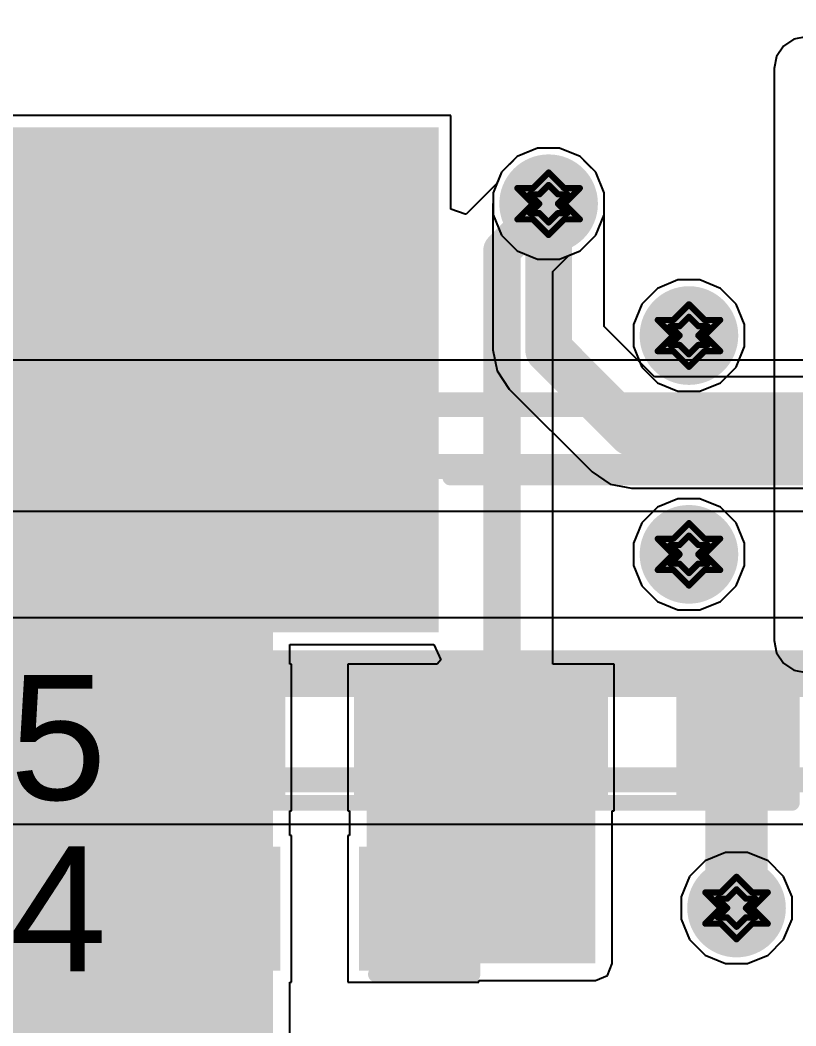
# Model space of a CAD drawing. Header units: inches. Extents: x -2.7 to 10.9, y -2.9 to 7.4.
# Drawn here: x -0.162 to 0.0868, y -1.7494 to -1.4272 of the extents above; entities that cross this region are included whole.
import ezdxf

# ---------------------------------------------------------------- set-up
doc = ezdxf.new("R2010")
doc.units = ezdxf.units.IN
doc.header["$MEASUREMENT"] = 0
for name, color, linetype in [('Board Outline', 216, 'Continuous'), ('Bottom Layer', 5, 'Continuous'), ('Bottom Solder', 6, 'Continuous'), ('Drill Drawing', 1, 'Continuous'), ('Layer 2', 16, 'Continuous'), ('Layer 3', 76, 'Continuous'), ('Top Layer', 1, 'Continuous'), ('Top Overlay', 2, 'Continuous'), ('Top Paste', 8, 'Continuous'), ('Top Solder', 216, 'Continuous'), ('Via Holes', 16, 'Continuous')]:
    doc.layers.add(name, color=color, linetype=linetype)
doc.styles.add('Arial', font='', dxfattribs={"height": 0.2})
doc.styles.get('Arial').set_extended_font_data('Arial')

# ---------------------------------------------------------------- blocks, each defined once
blk = doc.blocks.new('CYH127_33UH_118')
at = {"layer": 'Top Layer'}
blk.add_hatch(color=1, dxfattribs=at).paths.add_polyline_path([(0.12795, 0.11811), (0.28543, 0.11811), (0.28543, -0.11811), (0.12795, -0.11811)])
at = {"layer": 'Top Paste'}
blk.add_hatch(color=8, dxfattribs=at).paths.add_polyline_path([(0.12795, 0.11811), (0.28543, 0.11811), (0.28543, -0.11811), (0.12795, -0.11811)])
at = {"layer": 'Top Solder'}
blk.add_hatch(color=216, dxfattribs=at).paths.add_polyline_path([(0.12579, 0.12028), (0.2876, 0.12028), (0.2876, -0.12028), (0.12579, -0.12028)])
at = {"layer": 'Top Overlay'}
blk.add_lwpolyline([(0.238, 0.124, 0.005, 0.005, 0), (0.238, 0.238, 0.005, 0.005, 0)], format="xyseb", dxfattribs=at)
blk.add_lwpolyline([(0.23675, 0.124, 0.0025, 0.0025, 1), (0.23925, 0.124, 0.0025, 0.0025, 1)], format="xyseb", close=True, dxfattribs=at)
blk = doc.blocks.new('R___0603_153')
at = {"layer": 'Top Layer'}
for points in [[(-0.015, 0.0175), (-0.015, -0.0175), (-0.045, -0.0175), (-0.045, 0.0175)], [(0.045, 0.0175), (0.045, -0.0175), (0.015, -0.0175), (0.015, 0.0175)]]:
    blk.add_hatch(color=1, dxfattribs=at).paths.add_polyline_path(points)
at = {"layer": 'Top Paste'}
for points in [[(-0.015, 0.0175), (-0.015, -0.0175), (-0.045, -0.0175), (-0.045, 0.0175)], [(0.045, 0.0175), (0.045, -0.0175), (0.015, -0.0175), (0.015, 0.0175)]]:
    blk.add_hatch(color=8, dxfattribs=at).paths.add_polyline_path(points)
at = {"layer": 'Top Solder'}
for points in [[(-0.011, 0.0215), (-0.011, -0.0215), (-0.049, -0.0215), (-0.049, 0.0215)], [(0.049, 0.0215), (0.049, -0.0215), (0.011, -0.0215), (0.011, 0.0215)]]:
    blk.add_hatch(color=216, dxfattribs=at).paths.add_polyline_path(points)
at = {"layer": 'Top Overlay'}
for points in [[(0.048, 0.021, 0.005, 0.005, 0), (-0.048, 0.021, 0.005, 0.005, 0)], [(-0.048, 0.021, 0.005, 0.005, 0), (-0.048, -0.021, 0.005, 0.005, 0)], [(0.048, 0.021, 0.005, 0.005, 0), (0.048, -0.021, 0.005, 0.005, 0)], [(0.048, -0.021, 0.005, 0.005, 0), (-0.048, -0.021, 0.005, 0.005, 0)]]:
    blk.add_lwpolyline(points, format="xyseb", dxfattribs=at)
for points in [[(-0.04925, 0.021, 0.0025, 0.0025, 1), (-0.04675, 0.021, 0.0025, 0.0025, 1)], [(-0.04925, 0.021, 0.0025, 0.0025, 1), (-0.04675, 0.021, 0.0025, 0.0025, 1)], [(0.04675, 0.021, 0.0025, 0.0025, 1), (0.04925, 0.021, 0.0025, 0.0025, 1)], [(0.04675, 0.021, 0.0025, 0.0025, 1), (0.04925, 0.021, 0.0025, 0.0025, 1)], [(-0.04925, -0.021, 0.0025, 0.0025, 1), (-0.04675, -0.021, 0.0025, 0.0025, 1)], [(-0.04925, -0.021, 0.0025, 0.0025, 1), (-0.04675, -0.021, 0.0025, 0.0025, 1)], [(0.04675, -0.021, 0.0025, 0.0025, 1), (0.04925, -0.021, 0.0025, 0.0025, 1)], [(0.04675, -0.021, 0.0025, 0.0025, 1), (0.04925, -0.021, 0.0025, 0.0025, 1)]]:
    blk.add_lwpolyline(points, format="xyseb", close=True, dxfattribs=at)
blk = doc.blocks.new('R___0603_154')
at = {"layer": 'Top Layer'}
for points in [[(-0.015, 0.0175), (-0.015, -0.0175), (-0.045, -0.0175), (-0.045, 0.0175)], [(0.045, 0.0175), (0.045, -0.0175), (0.015, -0.0175), (0.015, 0.0175)]]:
    blk.add_hatch(color=1, dxfattribs=at).paths.add_polyline_path(points)
at = {"layer": 'Top Paste'}
for points in [[(-0.015, 0.0175), (-0.015, -0.0175), (-0.045, -0.0175), (-0.045, 0.0175)], [(0.045, 0.0175), (0.045, -0.0175), (0.015, -0.0175), (0.015, 0.0175)]]:
    blk.add_hatch(color=8, dxfattribs=at).paths.add_polyline_path(points)
at = {"layer": 'Top Solder'}
for points in [[(-0.011, 0.0215), (-0.011, -0.0215), (-0.049, -0.0215), (-0.049, 0.0215)], [(0.049, 0.0215), (0.049, -0.0215), (0.011, -0.0215), (0.011, 0.0215)]]:
    blk.add_hatch(color=216, dxfattribs=at).paths.add_polyline_path(points)
at = {"layer": 'Top Overlay'}
for points in [[(0.048, 0.021, 0.005, 0.005, 0), (-0.048, 0.021, 0.005, 0.005, 0)], [(-0.048, 0.021, 0.005, 0.005, 0), (-0.048, -0.021, 0.005, 0.005, 0)], [(0.048, 0.021, 0.005, 0.005, 0), (0.048, -0.021, 0.005, 0.005, 0)], [(0.048, -0.021, 0.005, 0.005, 0), (-0.048, -0.021, 0.005, 0.005, 0)]]:
    blk.add_lwpolyline(points, format="xyseb", dxfattribs=at)
for points in [[(-0.04925, 0.021, 0.0025, 0.0025, 1), (-0.04675, 0.021, 0.0025, 0.0025, 1)], [(-0.04925, 0.021, 0.0025, 0.0025, 1), (-0.04675, 0.021, 0.0025, 0.0025, 1)], [(0.04675, 0.021, 0.0025, 0.0025, 1), (0.04925, 0.021, 0.0025, 0.0025, 1)], [(0.04675, 0.021, 0.0025, 0.0025, 1), (0.04925, 0.021, 0.0025, 0.0025, 1)], [(-0.04925, -0.021, 0.0025, 0.0025, 1), (-0.04675, -0.021, 0.0025, 0.0025, 1)], [(-0.04925, -0.021, 0.0025, 0.0025, 1), (-0.04675, -0.021, 0.0025, 0.0025, 1)], [(0.04675, -0.021, 0.0025, 0.0025, 1), (0.04925, -0.021, 0.0025, 0.0025, 1)], [(0.04675, -0.021, 0.0025, 0.0025, 1), (0.04925, -0.021, 0.0025, 0.0025, 1)]]:
    blk.add_lwpolyline(points, format="xyseb", close=True, dxfattribs=at)
blk = doc.blocks.new('C___0603_281')
at = {"layer": 'Top Layer'}
for points in [[(-0.015, 0.0175), (-0.015, -0.0175), (-0.045, -0.0175), (-0.045, 0.0175)], [(0.045, 0.0175), (0.045, -0.0175), (0.015, -0.0175), (0.015, 0.0175)]]:
    blk.add_hatch(color=1, dxfattribs=at).paths.add_polyline_path(points)
at = {"layer": 'Top Paste'}
for points in [[(-0.015, 0.0175), (-0.015, -0.0175), (-0.045, -0.0175), (-0.045, 0.0175)], [(0.045, 0.0175), (0.045, -0.0175), (0.015, -0.0175), (0.015, 0.0175)]]:
    blk.add_hatch(color=8, dxfattribs=at).paths.add_polyline_path(points)
at = {"layer": 'Top Solder'}
for points in [[(-0.01264, 0.01986), (-0.01264, -0.01986), (-0.04736, -0.01986), (-0.04736, 0.01986)], [(0.04736, 0.01986), (0.04736, -0.01986), (0.01264, -0.01986), (0.01264, 0.01986)]]:
    blk.add_hatch(color=216, dxfattribs=at).paths.add_polyline_path(points)
at = {"layer": 'Top Overlay'}
for points in [[(-0.018, 0.021, 0.005, 0.005, 0), (-0.049, 0.021, 0.005, 0.005, 0)], [(-0.049, 0.021, 0.005, 0.005, 0), (-0.049, -0.021, 0.005, 0.005, 0)], [(0.049, 0.021, 0.005, 0.005, 0), (0.018, 0.021, 0.005, 0.005, 0)], [(0.049, 0.021, 0.005, 0.005, 0), (0.049, -0.021, 0.005, 0.005, 0)], [(-0.018, -0.021, 0.005, 0.005, 0), (-0.049, -0.021, 0.005, 0.005, 0)], [(0.049, -0.021, 0.005, 0.005, 0), (0.018, -0.021, 0.005, 0.005, 0)]]:
    blk.add_lwpolyline(points, format="xyseb", dxfattribs=at)
for points in [[(-0.05025, 0.021, 0.0025, 0.0025, 1), (-0.04775, 0.021, 0.0025, 0.0025, 1)], [(-0.05025, 0.021, 0.0025, 0.0025, 1), (-0.04775, 0.021, 0.0025, 0.0025, 1)], [(-0.01925, 0.021, 0.0025, 0.0025, 1), (-0.01675, 0.021, 0.0025, 0.0025, 1)], [(0.01675, 0.021, 0.0025, 0.0025, 1), (0.01925, 0.021, 0.0025, 0.0025, 1)], [(0.04775, 0.021, 0.0025, 0.0025, 1), (0.05025, 0.021, 0.0025, 0.0025, 1)], [(0.04775, 0.021, 0.0025, 0.0025, 1), (0.05025, 0.021, 0.0025, 0.0025, 1)], [(-0.05025, -0.021, 0.0025, 0.0025, 1), (-0.04775, -0.021, 0.0025, 0.0025, 1)], [(-0.05025, -0.021, 0.0025, 0.0025, 1), (-0.04775, -0.021, 0.0025, 0.0025, 1)], [(-0.01925, -0.021, 0.0025, 0.0025, 1), (-0.01675, -0.021, 0.0025, 0.0025, 1)], [(0.01675, -0.021, 0.0025, 0.0025, 1), (0.01925, -0.021, 0.0025, 0.0025, 1)], [(0.04775, -0.021, 0.0025, 0.0025, 1), (0.05025, -0.021, 0.0025, 0.0025, 1)], [(0.04775, -0.021, 0.0025, 0.0025, 1), (0.05025, -0.021, 0.0025, 0.0025, 1)]]:
    blk.add_lwpolyline(points, format="xyseb", close=True, dxfattribs=at)

msp = doc.modelspace()

# ---------------------------------------------------------------- hatches: boundary and pattern name
at = {"layer": 'Bottom Layer'}
h = msp.add_hatch(color=5, dxfattribs=at)
edge = h.paths.add_edge_path()
edge.add_arc((0.00751, -1.486), 0.01181, 0, 360)
h = msp.add_hatch(color=5, dxfattribs=at)
edge = h.paths.add_edge_path()
edge.add_arc((0.05251, -1.52824), 0.01181, 0, 360)
h = msp.add_hatch(color=5, dxfattribs=at)
edge = h.paths.add_edge_path()
edge.add_arc((0.05251, -1.59834), 0.01181, 0, 360)
h = msp.add_hatch(color=5, dxfattribs=at)
edge = h.paths.add_edge_path()
edge.add_arc((0.06777, -1.71167), 0.01181, 0, 360)
at = {"layer": 'Bottom Solder'}
h = msp.add_hatch(color=6, dxfattribs=at)
edge = h.paths.add_edge_path()
edge.add_arc((0.00751, -1.486), 0.01581, 0, 360)
h = msp.add_hatch(color=6, dxfattribs=at)
edge = h.paths.add_edge_path()
edge.add_arc((0.05251, -1.52824), 0.01581, 0, 360)
h = msp.add_hatch(color=6, dxfattribs=at)
edge = h.paths.add_edge_path()
edge.add_arc((0.05251, -1.59834), 0.01581, 0, 360)
h = msp.add_hatch(color=6, dxfattribs=at)
edge = h.paths.add_edge_path()
edge.add_arc((0.06777, -1.71167), 0.01581, 0, 360)
at = {"layer": 'Layer 2'}
h = msp.add_hatch(color=16, dxfattribs=at)
edge = h.paths.add_edge_path()
edge.add_arc((0.00751, -1.486), 0.01181, 0, 360)
h = msp.add_hatch(color=16, dxfattribs=at)
edge = h.paths.add_edge_path()
edge.add_arc((0.05251, -1.52824), 0.01181, 0, 360)
h = msp.add_hatch(color=16, dxfattribs=at)
edge = h.paths.add_edge_path()
edge.add_arc((0.05251, -1.59834), 0.01181, 0, 360)
h = msp.add_hatch(color=16, dxfattribs=at)
edge = h.paths.add_edge_path()
edge.add_arc((0.06777, -1.71167), 0.01181, 0, 360)
at = {"layer": 'Layer 3'}
h = msp.add_hatch(color=76, dxfattribs=at)
edge = h.paths.add_edge_path()
edge.add_arc((0.00751, -1.486), 0.01181, 0, 360)
h = msp.add_hatch(color=76, dxfattribs=at)
edge = h.paths.add_edge_path()
edge.add_arc((0.05251, -1.52824), 0.01181, 0, 360)
h = msp.add_hatch(color=76, dxfattribs=at)
edge = h.paths.add_edge_path()
edge.add_arc((0.05251, -1.59834), 0.01181, 0, 360)
h = msp.add_hatch(color=76, dxfattribs=at)
edge = h.paths.add_edge_path()
edge.add_arc((0.06777, -1.71167), 0.01181, 0, 360)
at = {"layer": 'Top Layer'}
for points in [[(-0.348, -2.04853), (-0.13262, -2.04853), (-0.13262, -1.4637), (-0.348, -1.4637)], [(-0.348, -1.90608), (-0.08088, -1.90608), (-0.08088, -1.4637), (-0.348, -1.4637)], [(-0.348, -1.4637), (-0.348, -1.62118), (-0.02989, -1.62118), (-0.02989, -1.4637)], [(-0.26611, -1.62118), (-0.02989, -1.62118), (-0.02989, -1.4637), (-0.26611, -1.4637)], [(-0.05088, -1.6395), (-0.05088, -1.72942), (0.02251, -1.72942), (0.02251, -1.6395)]]:
    msp.add_hatch(color=1, dxfattribs=at).paths.add_polyline_path(points)
h = msp.add_hatch(color=1, dxfattribs=at)
edge = h.paths.add_edge_path()
edge.add_arc((0.00751, -1.486), 0.01181, 0, 360)
h = msp.add_hatch(color=1, dxfattribs=at)
edge = h.paths.add_edge_path()
edge.add_arc((0.05251, -1.52824), 0.01181, 0, 360)
h = msp.add_hatch(color=1, dxfattribs=at)
edge = h.paths.add_edge_path()
edge.add_arc((0.05251, -1.59834), 0.01181, 0, 360)
h = msp.add_hatch(color=1, dxfattribs=at)
edge = h.paths.add_edge_path()
edge.add_arc((0.06777, -1.71167), 0.01181, 0, 360)
at = {"layer": 'Top Solder'}
h = msp.add_hatch(color=216, dxfattribs=at)
edge = h.paths.add_edge_path()
edge.add_arc((0.00751, -1.486), 0.01581, 0, 360)
h = msp.add_hatch(color=216, dxfattribs=at)
edge = h.paths.add_edge_path()
edge.add_arc((0.05251, -1.52824), 0.01581, 0, 360)
h = msp.add_hatch(color=216, dxfattribs=at)
edge = h.paths.add_edge_path()
edge.add_arc((0.05251, -1.59834), 0.01581, 0, 360)
h = msp.add_hatch(color=216, dxfattribs=at)
edge = h.paths.add_edge_path()
edge.add_arc((0.06777, -1.71167), 0.01581, 0, 360)
at = {"layer": 'Via Holes'}
h = msp.add_hatch(color=7, dxfattribs=at)
edge = h.paths.add_edge_path()
edge.add_arc((0.00751, -1.486), 0.00591, 0, 360)
h = msp.add_hatch(color=7, dxfattribs=at)
edge = h.paths.add_edge_path()
edge.add_arc((0.05251, -1.52824), 0.00591, 0, 360)
h = msp.add_hatch(color=7, dxfattribs=at)
edge = h.paths.add_edge_path()
edge.add_arc((0.05251, -1.59834), 0.00591, 0, 360)
h = msp.add_hatch(color=7, dxfattribs=at)
edge = h.paths.add_edge_path()
edge.add_arc((0.06777, -1.71167), 0.00591, 0, 360)

# ---------------------------------------------------------------- linework, layer by layer
at = {"layer": 'Board Outline'}
msp.add_lwpolyline([(2.84412, -0.24125, 0.005, 0.005, -0.741893), (-2.49969, -1.37795, 0.005, 0.005, 0)], format="xyseb", dxfattribs=at)
at = {"layer": 'Bottom Layer'}
for p, q in [((0.00397, -1.46819), (-0.00258, -1.4709)), ((0.01105, -1.46819), (0.00397, -1.46819)), ((0.0176, -1.4709), (0.01105, -1.46819)), ((-0.00258, -1.4709), (-0.00759, -1.47591)), ((0.02261, -1.47591), (0.0176, -1.4709)), ((-0.00759, -1.47591), (-0.0103, -1.48246)), ((0.02532, -1.48246), (0.02261, -1.47591)), ((-0.0103, -1.48246), (-0.0103, -1.48954)), ((0.02532, -1.48954), (0.02532, -1.48246)), ((-0.0103, -1.48954), (-0.00759, -1.49609)), ((0.02261, -1.49609), (0.02532, -1.48954)), ((-0.00759, -1.49609), (-0.00258, -1.5011)), ((0.0176, -1.5011), (0.02261, -1.49609)), ((-0.00258, -1.5011), (0.00397, -1.50381)), ((0.01105, -1.50381), (0.0176, -1.5011)), ((0.00397, -1.50381), (0.01105, -1.50381)), ((0.5171, -1.53611), (-1.38943, -1.53611)), ((-1.44209, -1.58447), (0.52914, -1.58447)), ((0.54159, -1.61872), (-1.46427, -1.61872)), ((-1.51995, -1.68484), (0.29959, -1.68484))]:
    msp.add_line(p, q, dxfattribs=at)
for points in [[(-1.39534, -1.55038, 0.008, 0.008, 0), (0.52301, -1.55038, 0.008, 0.008, 0)], [(-1.448, -1.57019, 0.008, 0.008, 0), (0.52915, -1.57019, 0.008, 0.008, 0)], [(-1.50517, -1.63656, 0.015, 0.015, 0), (0.54898, -1.63656, 0.015, 0.015, 0)], [(-1.51995, -1.67057, 0.008, 0.008, 0), (0.34157, -1.67057, 0.008, 0.008, 0)]]:
    msp.add_lwpolyline(points, format="xyseb", dxfattribs=at)
at = {"layer": 'Drill Drawing'}
for points in [[(0.00251, -1.481, 0.002, 0.002, 0), (0.00751, -1.476, 0.002, 0.002, 0)], [(0.00751, -1.476, 0.002, 0.002, 0), (0.01251, -1.481, 0.002, 0.002, 0)], [(0.00451, -1.483, 0.002, 0.002, 0), (0.00751, -1.48, 0.002, 0.002, 0)], [(0.00751, -1.48, 0.002, 0.002, 0), (0.01051, -1.483, 0.002, 0.002, 0)], [(-0.00249, -1.481, 0.002, 0.002, 0), (0.00251, -1.486, 0.002, 0.002, 0)], [(-0.00249, -1.481, 0.002, 0.002, 0), (0.00251, -1.481, 0.002, 0.002, 0)], [(0.00151, -1.483, 0.002, 0.002, 0), (0.00451, -1.486, 0.002, 0.002, 0)], [(0.00151, -1.483, 0.002, 0.002, 0), (0.00451, -1.483, 0.002, 0.002, 0)], [(0.01051, -1.483, 0.002, 0.002, 0), (0.01351, -1.483, 0.002, 0.002, 0)], [(0.01051, -1.486, 0.002, 0.002, 0), (0.01351, -1.483, 0.002, 0.002, 0)], [(0.01251, -1.481, 0.002, 0.002, 0), (0.01751, -1.481, 0.002, 0.002, 0)], [(0.01251, -1.486, 0.002, 0.002, 0), (0.01751, -1.481, 0.002, 0.002, 0)], [(-0.00249, -1.491, 0.002, 0.002, 0), (0.00251, -1.486, 0.002, 0.002, 0)], [(0.00151, -1.489, 0.002, 0.002, 0), (0.00451, -1.486, 0.002, 0.002, 0)], [(0.01051, -1.486, 0.002, 0.002, 0), (0.01351, -1.489, 0.002, 0.002, 0)], [(0.01251, -1.486, 0.002, 0.002, 0), (0.01751, -1.491, 0.002, 0.002, 0)], [(0.00151, -1.489, 0.002, 0.002, 0), (0.00451, -1.489, 0.002, 0.002, 0)], [(0.00451, -1.489, 0.002, 0.002, 0), (0.00751, -1.492, 0.002, 0.002, 0)], [(0.00751, -1.492, 0.002, 0.002, 0), (0.01051, -1.489, 0.002, 0.002, 0)], [(0.01051, -1.489, 0.002, 0.002, 0), (0.01351, -1.489, 0.002, 0.002, 0)], [(-0.00249, -1.491, 0.002, 0.002, 0), (0.00251, -1.491, 0.002, 0.002, 0)], [(0.00251, -1.491, 0.002, 0.002, 0), (0.00751, -1.496, 0.002, 0.002, 0)], [(0.00751, -1.496, 0.002, 0.002, 0), (0.01251, -1.491, 0.002, 0.002, 0)], [(0.01251, -1.491, 0.002, 0.002, 0), (0.01751, -1.491, 0.002, 0.002, 0)], [(0.04751, -1.52324, 0.002, 0.002, 0), (0.05251, -1.51824, 0.002, 0.002, 0)], [(0.05251, -1.51824, 0.002, 0.002, 0), (0.05751, -1.52324, 0.002, 0.002, 0)], [(0.04251, -1.52324, 0.002, 0.002, 0), (0.04751, -1.52824, 0.002, 0.002, 0)], [(0.04251, -1.52324, 0.002, 0.002, 0), (0.04751, -1.52324, 0.002, 0.002, 0)], [(0.04651, -1.52524, 0.002, 0.002, 0), (0.04951, -1.52824, 0.002, 0.002, 0)], [(0.04651, -1.52524, 0.002, 0.002, 0), (0.04951, -1.52524, 0.002, 0.002, 0)], [(0.04951, -1.52524, 0.002, 0.002, 0), (0.05251, -1.52224, 0.002, 0.002, 0)], [(0.05251, -1.52224, 0.002, 0.002, 0), (0.05551, -1.52524, 0.002, 0.002, 0)], [(0.05551, -1.52524, 0.002, 0.002, 0), (0.05851, -1.52524, 0.002, 0.002, 0)], [(0.05551, -1.52824, 0.002, 0.002, 0), (0.05851, -1.52524, 0.002, 0.002, 0)], [(0.05751, -1.52324, 0.002, 0.002, 0), (0.06251, -1.52324, 0.002, 0.002, 0)], [(0.05751, -1.52824, 0.002, 0.002, 0), (0.06251, -1.52324, 0.002, 0.002, 0)], [(0.04251, -1.53324, 0.002, 0.002, 0), (0.04751, -1.52824, 0.002, 0.002, 0)], [(0.04651, -1.53124, 0.002, 0.002, 0), (0.04951, -1.52824, 0.002, 0.002, 0)], [(0.05551, -1.52824, 0.002, 0.002, 0), (0.05851, -1.53124, 0.002, 0.002, 0)], [(0.05751, -1.52824, 0.002, 0.002, 0), (0.06251, -1.53324, 0.002, 0.002, 0)], [(0.04651, -1.53124, 0.002, 0.002, 0), (0.04951, -1.53124, 0.002, 0.002, 0)], [(0.04951, -1.53124, 0.002, 0.002, 0), (0.05251, -1.53424, 0.002, 0.002, 0)], [(0.05251, -1.53424, 0.002, 0.002, 0), (0.05551, -1.53124, 0.002, 0.002, 0)], [(0.05551, -1.53124, 0.002, 0.002, 0), (0.05851, -1.53124, 0.002, 0.002, 0)], [(0.04251, -1.53324, 0.002, 0.002, 0), (0.04751, -1.53324, 0.002, 0.002, 0)], [(0.04751, -1.53324, 0.002, 0.002, 0), (0.05251, -1.53824, 0.002, 0.002, 0)], [(0.05251, -1.53824, 0.002, 0.002, 0), (0.05751, -1.53324, 0.002, 0.002, 0)], [(0.05751, -1.53324, 0.002, 0.002, 0), (0.06251, -1.53324, 0.002, 0.002, 0)], [(0.04751, -1.59334, 0.002, 0.002, 0), (0.05251, -1.58834, 0.002, 0.002, 0)], [(0.05251, -1.58834, 0.002, 0.002, 0), (0.05751, -1.59334, 0.002, 0.002, 0)], [(0.04951, -1.59534, 0.002, 0.002, 0), (0.05251, -1.59234, 0.002, 0.002, 0)], [(0.05251, -1.59234, 0.002, 0.002, 0), (0.05551, -1.59534, 0.002, 0.002, 0)], [(0.04251, -1.59334, 0.002, 0.002, 0), (0.04751, -1.59834, 0.002, 0.002, 0)], [(0.04251, -1.59334, 0.002, 0.002, 0), (0.04751, -1.59334, 0.002, 0.002, 0)], [(0.04651, -1.59534, 0.002, 0.002, 0), (0.04951, -1.59834, 0.002, 0.002, 0)], [(0.04651, -1.59534, 0.002, 0.002, 0), (0.04951, -1.59534, 0.002, 0.002, 0)], [(0.05551, -1.59534, 0.002, 0.002, 0), (0.05851, -1.59534, 0.002, 0.002, 0)], [(0.05551, -1.59834, 0.002, 0.002, 0), (0.05851, -1.59534, 0.002, 0.002, 0)], [(0.05751, -1.59334, 0.002, 0.002, 0), (0.06251, -1.59334, 0.002, 0.002, 0)], [(0.05751, -1.59834, 0.002, 0.002, 0), (0.06251, -1.59334, 0.002, 0.002, 0)], [(0.04251, -1.60334, 0.002, 0.002, 0), (0.04751, -1.59834, 0.002, 0.002, 0)], [(0.04651, -1.60134, 0.002, 0.002, 0), (0.04951, -1.59834, 0.002, 0.002, 0)], [(0.05551, -1.59834, 0.002, 0.002, 0), (0.05851, -1.60134, 0.002, 0.002, 0)], [(0.05751, -1.59834, 0.002, 0.002, 0), (0.06251, -1.60334, 0.002, 0.002, 0)], [(0.04651, -1.60134, 0.002, 0.002, 0), (0.04951, -1.60134, 0.002, 0.002, 0)], [(0.04951, -1.60134, 0.002, 0.002, 0), (0.05251, -1.60434, 0.002, 0.002, 0)], [(0.05251, -1.60434, 0.002, 0.002, 0), (0.05551, -1.60134, 0.002, 0.002, 0)], [(0.05551, -1.60134, 0.002, 0.002, 0), (0.05851, -1.60134, 0.002, 0.002, 0)], [(0.04251, -1.60334, 0.002, 0.002, 0), (0.04751, -1.60334, 0.002, 0.002, 0)], [(0.04751, -1.60334, 0.002, 0.002, 0), (0.05251, -1.60834, 0.002, 0.002, 0)], [(0.05251, -1.60834, 0.002, 0.002, 0), (0.05751, -1.60334, 0.002, 0.002, 0)], [(0.05751, -1.60334, 0.002, 0.002, 0), (0.06251, -1.60334, 0.002, 0.002, 0)], [(0.06277, -1.70667, 0.002, 0.002, 0), (0.06777, -1.70167, 0.002, 0.002, 0)], [(0.06777, -1.70167, 0.002, 0.002, 0), (0.07277, -1.70667, 0.002, 0.002, 0)], [(0.06477, -1.70867, 0.002, 0.002, 0), (0.06777, -1.70567, 0.002, 0.002, 0)], [(0.06777, -1.70567, 0.002, 0.002, 0), (0.07077, -1.70867, 0.002, 0.002, 0)], [(0.05777, -1.70667, 0.002, 0.002, 0), (0.06277, -1.71167, 0.002, 0.002, 0)], [(0.05777, -1.70667, 0.002, 0.002, 0), (0.06277, -1.70667, 0.002, 0.002, 0)], [(0.06177, -1.70867, 0.002, 0.002, 0), (0.06477, -1.71167, 0.002, 0.002, 0)], [(0.06177, -1.70867, 0.002, 0.002, 0), (0.06477, -1.70867, 0.002, 0.002, 0)], [(0.07077, -1.70867, 0.002, 0.002, 0), (0.07377, -1.70867, 0.002, 0.002, 0)], [(0.07077, -1.71167, 0.002, 0.002, 0), (0.07377, -1.70867, 0.002, 0.002, 0)], [(0.07277, -1.70667, 0.002, 0.002, 0), (0.07777, -1.70667, 0.002, 0.002, 0)], [(0.07277, -1.71167, 0.002, 0.002, 0), (0.07777, -1.70667, 0.002, 0.002, 0)], [(0.05777, -1.71667, 0.002, 0.002, 0), (0.06277, -1.71167, 0.002, 0.002, 0)], [(0.06177, -1.71467, 0.002, 0.002, 0), (0.06477, -1.71167, 0.002, 0.002, 0)], [(0.07077, -1.71167, 0.002, 0.002, 0), (0.07377, -1.71467, 0.002, 0.002, 0)], [(0.07277, -1.71167, 0.002, 0.002, 0), (0.07777, -1.71667, 0.002, 0.002, 0)], [(0.06177, -1.71467, 0.002, 0.002, 0), (0.06477, -1.71467, 0.002, 0.002, 0)], [(0.06477, -1.71467, 0.002, 0.002, 0), (0.06777, -1.71767, 0.002, 0.002, 0)], [(0.06777, -1.71767, 0.002, 0.002, 0), (0.07077, -1.71467, 0.002, 0.002, 0)], [(0.07077, -1.71467, 0.002, 0.002, 0), (0.07377, -1.71467, 0.002, 0.002, 0)], [(0.05777, -1.71667, 0.002, 0.002, 0), (0.06277, -1.71667, 0.002, 0.002, 0)], [(0.06277, -1.71667, 0.002, 0.002, 0), (0.06777, -1.72167, 0.002, 0.002, 0)], [(0.06777, -1.72167, 0.002, 0.002, 0), (0.07277, -1.71667, 0.002, 0.002, 0)], [(0.07277, -1.71667, 0.002, 0.002, 0), (0.07777, -1.71667, 0.002, 0.002, 0)]]:
    msp.add_lwpolyline(points, format="xyseb", dxfattribs=at)
for points in [[(0.00701, -1.476, 0.001, 0.001, 1), (0.00801, -1.476, 0.001, 0.001, 1)], [(0.00701, -1.476, 0.001, 0.001, 1), (0.00801, -1.476, 0.001, 0.001, 1)], [(0.00701, -1.48, 0.001, 0.001, 1), (0.00801, -1.48, 0.001, 0.001, 1)], [(0.00701, -1.48, 0.001, 0.001, 1), (0.00801, -1.48, 0.001, 0.001, 1)], [(-0.00299, -1.481, 0.001, 0.001, 1), (-0.00199, -1.481, 0.001, 0.001, 1)], [(-0.00299, -1.481, 0.001, 0.001, 1), (-0.00199, -1.481, 0.001, 0.001, 1)], [(0.00101, -1.483, 0.001, 0.001, 1), (0.00201, -1.483, 0.001, 0.001, 1)], [(0.00101, -1.483, 0.001, 0.001, 1), (0.00201, -1.483, 0.001, 0.001, 1)], [(0.00201, -1.481, 0.001, 0.001, 1), (0.00301, -1.481, 0.001, 0.001, 1)], [(0.00201, -1.481, 0.001, 0.001, 1), (0.00301, -1.481, 0.001, 0.001, 1)], [(0.00401, -1.483, 0.001, 0.001, 1), (0.00501, -1.483, 0.001, 0.001, 1)], [(0.00401, -1.483, 0.001, 0.001, 1), (0.00501, -1.483, 0.001, 0.001, 1)], [(0.01001, -1.483, 0.001, 0.001, 1), (0.01101, -1.483, 0.001, 0.001, 1)], [(0.01001, -1.483, 0.001, 0.001, 1), (0.01101, -1.483, 0.001, 0.001, 1)], [(0.01201, -1.481, 0.001, 0.001, 1), (0.01301, -1.481, 0.001, 0.001, 1)], [(0.01201, -1.481, 0.001, 0.001, 1), (0.01301, -1.481, 0.001, 0.001, 1)], [(0.01301, -1.483, 0.001, 0.001, 1), (0.01401, -1.483, 0.001, 0.001, 1)], [(0.01301, -1.483, 0.001, 0.001, 1), (0.01401, -1.483, 0.001, 0.001, 1)], [(0.01701, -1.481, 0.001, 0.001, 1), (0.01801, -1.481, 0.001, 0.001, 1)], [(0.01701, -1.481, 0.001, 0.001, 1), (0.01801, -1.481, 0.001, 0.001, 1)], [(0.00201, -1.486, 0.001, 0.001, 1), (0.00301, -1.486, 0.001, 0.001, 1)], [(0.00201, -1.486, 0.001, 0.001, 1), (0.00301, -1.486, 0.001, 0.001, 1)], [(0.00401, -1.486, 0.001, 0.001, 1), (0.00501, -1.486, 0.001, 0.001, 1)], [(0.00401, -1.486, 0.001, 0.001, 1), (0.00501, -1.486, 0.001, 0.001, 1)], [(0.01001, -1.486, 0.001, 0.001, 1), (0.01101, -1.486, 0.001, 0.001, 1)], [(0.01001, -1.486, 0.001, 0.001, 1), (0.01101, -1.486, 0.001, 0.001, 1)], [(0.01201, -1.486, 0.001, 0.001, 1), (0.01301, -1.486, 0.001, 0.001, 1)], [(0.01201, -1.486, 0.001, 0.001, 1), (0.01301, -1.486, 0.001, 0.001, 1)], [(0.00101, -1.489, 0.001, 0.001, 1), (0.00201, -1.489, 0.001, 0.001, 1)], [(0.00101, -1.489, 0.001, 0.001, 1), (0.00201, -1.489, 0.001, 0.001, 1)], [(0.00401, -1.489, 0.001, 0.001, 1), (0.00501, -1.489, 0.001, 0.001, 1)], [(0.00401, -1.489, 0.001, 0.001, 1), (0.00501, -1.489, 0.001, 0.001, 1)], [(0.01001, -1.489, 0.001, 0.001, 1), (0.01101, -1.489, 0.001, 0.001, 1)], [(0.01001, -1.489, 0.001, 0.001, 1), (0.01101, -1.489, 0.001, 0.001, 1)], [(0.01301, -1.489, 0.001, 0.001, 1), (0.01401, -1.489, 0.001, 0.001, 1)], [(0.01301, -1.489, 0.001, 0.001, 1), (0.01401, -1.489, 0.001, 0.001, 1)], [(-0.00299, -1.491, 0.001, 0.001, 1), (-0.00199, -1.491, 0.001, 0.001, 1)], [(-0.00299, -1.491, 0.001, 0.001, 1), (-0.00199, -1.491, 0.001, 0.001, 1)], [(0.00201, -1.491, 0.001, 0.001, 1), (0.00301, -1.491, 0.001, 0.001, 1)], [(0.00201, -1.491, 0.001, 0.001, 1), (0.00301, -1.491, 0.001, 0.001, 1)], [(0.00701, -1.492, 0.001, 0.001, 1), (0.00801, -1.492, 0.001, 0.001, 1)], [(0.00701, -1.492, 0.001, 0.001, 1), (0.00801, -1.492, 0.001, 0.001, 1)], [(0.01201, -1.491, 0.001, 0.001, 1), (0.01301, -1.491, 0.001, 0.001, 1)], [(0.01201, -1.491, 0.001, 0.001, 1), (0.01301, -1.491, 0.001, 0.001, 1)], [(0.01701, -1.491, 0.001, 0.001, 1), (0.01801, -1.491, 0.001, 0.001, 1)], [(0.01701, -1.491, 0.001, 0.001, 1), (0.01801, -1.491, 0.001, 0.001, 1)], [(0.00701, -1.496, 0.001, 0.001, 1), (0.00801, -1.496, 0.001, 0.001, 1)], [(0.00701, -1.496, 0.001, 0.001, 1), (0.00801, -1.496, 0.001, 0.001, 1)], [(0.05201, -1.51824, 0.001, 0.001, 1), (0.05301, -1.51824, 0.001, 0.001, 1)], [(0.05201, -1.51824, 0.001, 0.001, 1), (0.05301, -1.51824, 0.001, 0.001, 1)], [(0.04201, -1.52324, 0.001, 0.001, 1), (0.04301, -1.52324, 0.001, 0.001, 1)], [(0.04201, -1.52324, 0.001, 0.001, 1), (0.04301, -1.52324, 0.001, 0.001, 1)], [(0.04601, -1.52524, 0.001, 0.001, 1), (0.04701, -1.52524, 0.001, 0.001, 1)], [(0.04601, -1.52524, 0.001, 0.001, 1), (0.04701, -1.52524, 0.001, 0.001, 1)], [(0.04701, -1.52324, 0.001, 0.001, 1), (0.04801, -1.52324, 0.001, 0.001, 1)], [(0.04701, -1.52324, 0.001, 0.001, 1), (0.04801, -1.52324, 0.001, 0.001, 1)], [(0.04901, -1.52524, 0.001, 0.001, 1), (0.05001, -1.52524, 0.001, 0.001, 1)], [(0.04901, -1.52524, 0.001, 0.001, 1), (0.05001, -1.52524, 0.001, 0.001, 1)], [(0.05201, -1.52224, 0.001, 0.001, 1), (0.05301, -1.52224, 0.001, 0.001, 1)], [(0.05201, -1.52224, 0.001, 0.001, 1), (0.05301, -1.52224, 0.001, 0.001, 1)], [(0.05501, -1.52524, 0.001, 0.001, 1), (0.05601, -1.52524, 0.001, 0.001, 1)], [(0.05501, -1.52524, 0.001, 0.001, 1), (0.05601, -1.52524, 0.001, 0.001, 1)], [(0.05701, -1.52324, 0.001, 0.001, 1), (0.05801, -1.52324, 0.001, 0.001, 1)], [(0.05701, -1.52324, 0.001, 0.001, 1), (0.05801, -1.52324, 0.001, 0.001, 1)], [(0.05801, -1.52524, 0.001, 0.001, 1), (0.05901, -1.52524, 0.001, 0.001, 1)], [(0.05801, -1.52524, 0.001, 0.001, 1), (0.05901, -1.52524, 0.001, 0.001, 1)], [(0.06201, -1.52324, 0.001, 0.001, 1), (0.06301, -1.52324, 0.001, 0.001, 1)], [(0.06201, -1.52324, 0.001, 0.001, 1), (0.06301, -1.52324, 0.001, 0.001, 1)], [(0.04701, -1.52824, 0.001, 0.001, 1), (0.04801, -1.52824, 0.001, 0.001, 1)], [(0.04701, -1.52824, 0.001, 0.001, 1), (0.04801, -1.52824, 0.001, 0.001, 1)], [(0.04901, -1.52824, 0.001, 0.001, 1), (0.05001, -1.52824, 0.001, 0.001, 1)], [(0.04901, -1.52824, 0.001, 0.001, 1), (0.05001, -1.52824, 0.001, 0.001, 1)], [(0.05501, -1.52824, 0.001, 0.001, 1), (0.05601, -1.52824, 0.001, 0.001, 1)], [(0.05501, -1.52824, 0.001, 0.001, 1), (0.05601, -1.52824, 0.001, 0.001, 1)], [(0.05701, -1.52824, 0.001, 0.001, 1), (0.05801, -1.52824, 0.001, 0.001, 1)], [(0.05701, -1.52824, 0.001, 0.001, 1), (0.05801, -1.52824, 0.001, 0.001, 1)], [(0.04601, -1.53124, 0.001, 0.001, 1), (0.04701, -1.53124, 0.001, 0.001, 1)], [(0.04601, -1.53124, 0.001, 0.001, 1), (0.04701, -1.53124, 0.001, 0.001, 1)], [(0.04901, -1.53124, 0.001, 0.001, 1), (0.05001, -1.53124, 0.001, 0.001, 1)], [(0.04901, -1.53124, 0.001, 0.001, 1), (0.05001, -1.53124, 0.001, 0.001, 1)], [(0.05501, -1.53124, 0.001, 0.001, 1), (0.05601, -1.53124, 0.001, 0.001, 1)], [(0.05501, -1.53124, 0.001, 0.001, 1), (0.05601, -1.53124, 0.001, 0.001, 1)], [(0.05801, -1.53124, 0.001, 0.001, 1), (0.05901, -1.53124, 0.001, 0.001, 1)], [(0.05801, -1.53124, 0.001, 0.001, 1), (0.05901, -1.53124, 0.001, 0.001, 1)], [(0.04201, -1.53324, 0.001, 0.001, 1), (0.04301, -1.53324, 0.001, 0.001, 1)], [(0.04201, -1.53324, 0.001, 0.001, 1), (0.04301, -1.53324, 0.001, 0.001, 1)], [(0.04701, -1.53324, 0.001, 0.001, 1), (0.04801, -1.53324, 0.001, 0.001, 1)], [(0.04701, -1.53324, 0.001, 0.001, 1), (0.04801, -1.53324, 0.001, 0.001, 1)], [(0.05201, -1.53424, 0.001, 0.001, 1), (0.05301, -1.53424, 0.001, 0.001, 1)], [(0.05201, -1.53424, 0.001, 0.001, 1), (0.05301, -1.53424, 0.001, 0.001, 1)], [(0.05701, -1.53324, 0.001, 0.001, 1), (0.05801, -1.53324, 0.001, 0.001, 1)], [(0.05701, -1.53324, 0.001, 0.001, 1), (0.05801, -1.53324, 0.001, 0.001, 1)], [(0.06201, -1.53324, 0.001, 0.001, 1), (0.06301, -1.53324, 0.001, 0.001, 1)], [(0.06201, -1.53324, 0.001, 0.001, 1), (0.06301, -1.53324, 0.001, 0.001, 1)], [(0.05201, -1.53824, 0.001, 0.001, 1), (0.05301, -1.53824, 0.001, 0.001, 1)], [(0.05201, -1.53824, 0.001, 0.001, 1), (0.05301, -1.53824, 0.001, 0.001, 1)], [(0.05201, -1.58834, 0.001, 0.001, 1), (0.05301, -1.58834, 0.001, 0.001, 1)], [(0.05201, -1.58834, 0.001, 0.001, 1), (0.05301, -1.58834, 0.001, 0.001, 1)], [(0.05201, -1.59234, 0.001, 0.001, 1), (0.05301, -1.59234, 0.001, 0.001, 1)], [(0.05201, -1.59234, 0.001, 0.001, 1), (0.05301, -1.59234, 0.001, 0.001, 1)], [(0.04201, -1.59334, 0.001, 0.001, 1), (0.04301, -1.59334, 0.001, 0.001, 1)], [(0.04201, -1.59334, 0.001, 0.001, 1), (0.04301, -1.59334, 0.001, 0.001, 1)], [(0.04601, -1.59534, 0.001, 0.001, 1), (0.04701, -1.59534, 0.001, 0.001, 1)], [(0.04601, -1.59534, 0.001, 0.001, 1), (0.04701, -1.59534, 0.001, 0.001, 1)], [(0.04701, -1.59334, 0.001, 0.001, 1), (0.04801, -1.59334, 0.001, 0.001, 1)], [(0.04701, -1.59334, 0.001, 0.001, 1), (0.04801, -1.59334, 0.001, 0.001, 1)], [(0.04901, -1.59534, 0.001, 0.001, 1), (0.05001, -1.59534, 0.001, 0.001, 1)], [(0.04901, -1.59534, 0.001, 0.001, 1), (0.05001, -1.59534, 0.001, 0.001, 1)], [(0.05501, -1.59534, 0.001, 0.001, 1), (0.05601, -1.59534, 0.001, 0.001, 1)], [(0.05501, -1.59534, 0.001, 0.001, 1), (0.05601, -1.59534, 0.001, 0.001, 1)], [(0.05701, -1.59334, 0.001, 0.001, 1), (0.05801, -1.59334, 0.001, 0.001, 1)], [(0.05701, -1.59334, 0.001, 0.001, 1), (0.05801, -1.59334, 0.001, 0.001, 1)], [(0.05801, -1.59534, 0.001, 0.001, 1), (0.05901, -1.59534, 0.001, 0.001, 1)], [(0.05801, -1.59534, 0.001, 0.001, 1), (0.05901, -1.59534, 0.001, 0.001, 1)], [(0.06201, -1.59334, 0.001, 0.001, 1), (0.06301, -1.59334, 0.001, 0.001, 1)], [(0.06201, -1.59334, 0.001, 0.001, 1), (0.06301, -1.59334, 0.001, 0.001, 1)], [(0.04701, -1.59834, 0.001, 0.001, 1), (0.04801, -1.59834, 0.001, 0.001, 1)], [(0.04701, -1.59834, 0.001, 0.001, 1), (0.04801, -1.59834, 0.001, 0.001, 1)], [(0.04901, -1.59834, 0.001, 0.001, 1), (0.05001, -1.59834, 0.001, 0.001, 1)], [(0.04901, -1.59834, 0.001, 0.001, 1), (0.05001, -1.59834, 0.001, 0.001, 1)], [(0.05501, -1.59834, 0.001, 0.001, 1), (0.05601, -1.59834, 0.001, 0.001, 1)], [(0.05501, -1.59834, 0.001, 0.001, 1), (0.05601, -1.59834, 0.001, 0.001, 1)], [(0.05701, -1.59834, 0.001, 0.001, 1), (0.05801, -1.59834, 0.001, 0.001, 1)], [(0.05701, -1.59834, 0.001, 0.001, 1), (0.05801, -1.59834, 0.001, 0.001, 1)], [(0.04601, -1.60134, 0.001, 0.001, 1), (0.04701, -1.60134, 0.001, 0.001, 1)], [(0.04601, -1.60134, 0.001, 0.001, 1), (0.04701, -1.60134, 0.001, 0.001, 1)], [(0.04901, -1.60134, 0.001, 0.001, 1), (0.05001, -1.60134, 0.001, 0.001, 1)], [(0.04901, -1.60134, 0.001, 0.001, 1), (0.05001, -1.60134, 0.001, 0.001, 1)], [(0.05501, -1.60134, 0.001, 0.001, 1), (0.05601, -1.60134, 0.001, 0.001, 1)], [(0.05501, -1.60134, 0.001, 0.001, 1), (0.05601, -1.60134, 0.001, 0.001, 1)], [(0.05801, -1.60134, 0.001, 0.001, 1), (0.05901, -1.60134, 0.001, 0.001, 1)], [(0.05801, -1.60134, 0.001, 0.001, 1), (0.05901, -1.60134, 0.001, 0.001, 1)], [(0.04201, -1.60334, 0.001, 0.001, 1), (0.04301, -1.60334, 0.001, 0.001, 1)], [(0.04201, -1.60334, 0.001, 0.001, 1), (0.04301, -1.60334, 0.001, 0.001, 1)], [(0.04701, -1.60334, 0.001, 0.001, 1), (0.04801, -1.60334, 0.001, 0.001, 1)], [(0.04701, -1.60334, 0.001, 0.001, 1), (0.04801, -1.60334, 0.001, 0.001, 1)], [(0.05201, -1.60434, 0.001, 0.001, 1), (0.05301, -1.60434, 0.001, 0.001, 1)], [(0.05201, -1.60434, 0.001, 0.001, 1), (0.05301, -1.60434, 0.001, 0.001, 1)], [(0.05701, -1.60334, 0.001, 0.001, 1), (0.05801, -1.60334, 0.001, 0.001, 1)], [(0.05701, -1.60334, 0.001, 0.001, 1), (0.05801, -1.60334, 0.001, 0.001, 1)], [(0.06201, -1.60334, 0.001, 0.001, 1), (0.06301, -1.60334, 0.001, 0.001, 1)], [(0.06201, -1.60334, 0.001, 0.001, 1), (0.06301, -1.60334, 0.001, 0.001, 1)], [(0.05201, -1.60834, 0.001, 0.001, 1), (0.05301, -1.60834, 0.001, 0.001, 1)], [(0.05201, -1.60834, 0.001, 0.001, 1), (0.05301, -1.60834, 0.001, 0.001, 1)], [(0.06727, -1.70167, 0.001, 0.001, 1), (0.06827, -1.70167, 0.001, 0.001, 1)], [(0.06727, -1.70167, 0.001, 0.001, 1), (0.06827, -1.70167, 0.001, 0.001, 1)], [(0.06727, -1.70567, 0.001, 0.001, 1), (0.06827, -1.70567, 0.001, 0.001, 1)], [(0.06727, -1.70567, 0.001, 0.001, 1), (0.06827, -1.70567, 0.001, 0.001, 1)], [(0.05727, -1.70667, 0.001, 0.001, 1), (0.05827, -1.70667, 0.001, 0.001, 1)], [(0.05727, -1.70667, 0.001, 0.001, 1), (0.05827, -1.70667, 0.001, 0.001, 1)], [(0.06127, -1.70867, 0.001, 0.001, 1), (0.06227, -1.70867, 0.001, 0.001, 1)], [(0.06127, -1.70867, 0.001, 0.001, 1), (0.06227, -1.70867, 0.001, 0.001, 1)], [(0.06227, -1.70667, 0.001, 0.001, 1), (0.06327, -1.70667, 0.001, 0.001, 1)], [(0.06227, -1.70667, 0.001, 0.001, 1), (0.06327, -1.70667, 0.001, 0.001, 1)], [(0.06427, -1.70867, 0.001, 0.001, 1), (0.06527, -1.70867, 0.001, 0.001, 1)], [(0.06427, -1.70867, 0.001, 0.001, 1), (0.06527, -1.70867, 0.001, 0.001, 1)], [(0.07027, -1.70867, 0.001, 0.001, 1), (0.07127, -1.70867, 0.001, 0.001, 1)], [(0.07027, -1.70867, 0.001, 0.001, 1), (0.07127, -1.70867, 0.001, 0.001, 1)], [(0.07227, -1.70667, 0.001, 0.001, 1), (0.07327, -1.70667, 0.001, 0.001, 1)], [(0.07227, -1.70667, 0.001, 0.001, 1), (0.07327, -1.70667, 0.001, 0.001, 1)], [(0.07327, -1.70867, 0.001, 0.001, 1), (0.07427, -1.70867, 0.001, 0.001, 1)], [(0.07327, -1.70867, 0.001, 0.001, 1), (0.07427, -1.70867, 0.001, 0.001, 1)], [(0.07727, -1.70667, 0.001, 0.001, 1), (0.07827, -1.70667, 0.001, 0.001, 1)], [(0.07727, -1.70667, 0.001, 0.001, 1), (0.07827, -1.70667, 0.001, 0.001, 1)], [(0.06227, -1.71167, 0.001, 0.001, 1), (0.06327, -1.71167, 0.001, 0.001, 1)], [(0.06227, -1.71167, 0.001, 0.001, 1), (0.06327, -1.71167, 0.001, 0.001, 1)], [(0.06427, -1.71167, 0.001, 0.001, 1), (0.06527, -1.71167, 0.001, 0.001, 1)], [(0.06427, -1.71167, 0.001, 0.001, 1), (0.06527, -1.71167, 0.001, 0.001, 1)], [(0.07027, -1.71167, 0.001, 0.001, 1), (0.07127, -1.71167, 0.001, 0.001, 1)], [(0.07027, -1.71167, 0.001, 0.001, 1), (0.07127, -1.71167, 0.001, 0.001, 1)], [(0.07227, -1.71167, 0.001, 0.001, 1), (0.07327, -1.71167, 0.001, 0.001, 1)], [(0.07227, -1.71167, 0.001, 0.001, 1), (0.07327, -1.71167, 0.001, 0.001, 1)], [(0.06127, -1.71467, 0.001, 0.001, 1), (0.06227, -1.71467, 0.001, 0.001, 1)], [(0.06127, -1.71467, 0.001, 0.001, 1), (0.06227, -1.71467, 0.001, 0.001, 1)], [(0.06427, -1.71467, 0.001, 0.001, 1), (0.06527, -1.71467, 0.001, 0.001, 1)], [(0.06427, -1.71467, 0.001, 0.001, 1), (0.06527, -1.71467, 0.001, 0.001, 1)], [(0.07027, -1.71467, 0.001, 0.001, 1), (0.07127, -1.71467, 0.001, 0.001, 1)], [(0.07027, -1.71467, 0.001, 0.001, 1), (0.07127, -1.71467, 0.001, 0.001, 1)], [(0.07327, -1.71467, 0.001, 0.001, 1), (0.07427, -1.71467, 0.001, 0.001, 1)], [(0.07327, -1.71467, 0.001, 0.001, 1), (0.07427, -1.71467, 0.001, 0.001, 1)], [(0.05727, -1.71667, 0.001, 0.001, 1), (0.05827, -1.71667, 0.001, 0.001, 1)], [(0.05727, -1.71667, 0.001, 0.001, 1), (0.05827, -1.71667, 0.001, 0.001, 1)], [(0.06227, -1.71667, 0.001, 0.001, 1), (0.06327, -1.71667, 0.001, 0.001, 1)], [(0.06227, -1.71667, 0.001, 0.001, 1), (0.06327, -1.71667, 0.001, 0.001, 1)], [(0.06727, -1.71767, 0.001, 0.001, 1), (0.06827, -1.71767, 0.001, 0.001, 1)], [(0.06727, -1.71767, 0.001, 0.001, 1), (0.06827, -1.71767, 0.001, 0.001, 1)], [(0.07227, -1.71667, 0.001, 0.001, 1), (0.07327, -1.71667, 0.001, 0.001, 1)], [(0.07227, -1.71667, 0.001, 0.001, 1), (0.07327, -1.71667, 0.001, 0.001, 1)], [(0.07727, -1.71667, 0.001, 0.001, 1), (0.07827, -1.71667, 0.001, 0.001, 1)], [(0.07727, -1.71667, 0.001, 0.001, 1), (0.07827, -1.71667, 0.001, 0.001, 1)], [(0.06727, -1.72167, 0.001, 0.001, 1), (0.06827, -1.72167, 0.001, 0.001, 1)], [(0.06727, -1.72167, 0.001, 0.001, 1), (0.06827, -1.72167, 0.001, 0.001, 1)]]:
    msp.add_lwpolyline(points, format="xyseb", close=True, dxfattribs=at)
at = {"layer": 'Layer 2'}
for p, q in [((0.00068, -1.46952), (0.00055, -1.46961)), ((0.00084, -1.46948), (0.00068, -1.46952)), ((0.00397, -1.46819), (0.00084, -1.46948)), ((0.00735, -1.46819), (0.00397, -1.46819)), ((0.00751, -1.46816), (0.00735, -1.46819)), ((0.00767, -1.46819), (0.00751, -1.46816)), ((0.01105, -1.46819), (0.00767, -1.46819)), ((0.01418, -1.46948), (0.01105, -1.46819)), ((0.01434, -1.46952), (0.01418, -1.46948)), ((0.01447, -1.46961), (0.01434, -1.46952)), ((-0.00258, -1.4709), (-0.00497, -1.47329)), ((0.00055, -1.46961), (-0.00258, -1.4709)), ((0.0176, -1.4709), (0.01447, -1.46961)), ((0.01999, -1.47329), (0.0176, -1.4709)), ((-0.00759, -1.47591), (-0.00888, -1.47904)), ((-0.0052, -1.47352), (-0.00759, -1.47591)), ((-0.00511, -1.47338), (-0.0052, -1.47352)), ((-0.00497, -1.47329), (-0.00511, -1.47338)), ((0.02013, -1.47338), (0.01999, -1.47329)), ((0.02022, -1.47352), (0.02013, -1.47338)), ((0.02261, -1.47591), (0.02022, -1.47352)), ((0.0239, -1.47904), (0.02261, -1.47591)), ((-0.00897, -1.47917), (-0.00901, -1.47933)), ((-0.00888, -1.47904), (-0.00897, -1.47917)), ((0.02399, -1.47917), (0.0239, -1.47904)), ((0.02403, -1.47933), (0.02399, -1.47917)), ((-0.00901, -1.47933), (-0.0103, -1.48246)), ((0.02532, -1.48246), (0.02403, -1.47933)), ((-0.0103, -1.48246), (-0.0103, -1.48584)), ((0.02532, -1.48584), (0.02532, -1.48246)), ((-0.0103, -1.48584), (-0.01033, -1.486)), ((-0.01033, -1.486), (-0.01033, -1.53277)), ((0.02535, -1.486), (0.02532, -1.48584)), ((0.02535, -1.52537), (0.02535, -1.486)), ((0.04147, -1.54149), (0.02535, -1.52537)), ((-0.01033, -1.53277), (-0.00897, -1.53959)), ((-0.00897, -1.53959), (-0.00511, -1.54538)), ((0.4395, -1.54149), (0.04147, -1.54149)), ((-0.00511, -1.54538), (0.02146, -1.57195)), ((0.02146, -1.57195), (0.02146, -1.57195)), ((0.02146, -1.57195), (0.02725, -1.57582)), ((0.02725, -1.57582), (0.03408, -1.57718)), ((0.03408, -1.57718), (0.03408, -1.57718)), ((0.03408, -1.57718), (0.44689, -1.57718))]:
    msp.add_line(p, q, dxfattribs=at)
for points in [[(0.00751, -1.53277, 0.015, 0.015, 0), (0.00751, -1.486, 0.015, 0.015, 0)], [(0.00751, -1.53277, 0.015, 0.015, 0), (0.03408, -1.55933, 0.015, 0.015, 0)], [(0.03408, -1.55933, 0.015, 0.015, 0), (0.44689, -1.55933, 0.015, 0.015, 0)]]:
    msp.add_lwpolyline(points, format="xyseb", dxfattribs=at)
for points in [[(0.00376, -1.486, 0.0075, 0.0075, 1), (0.01126, -1.486, 0.0075, 0.0075, 1)], [(0.00376, -1.53277, 0.0075, 0.0075, 1), (0.01126, -1.53277, 0.0075, 0.0075, 1)], [(0.00376, -1.53277, 0.0075, 0.0075, 1), (0.01126, -1.53277, 0.0075, 0.0075, 1)], [(0.03033, -1.55933, 0.0075, 0.0075, 1), (0.03783, -1.55933, 0.0075, 0.0075, 1)], [(0.03033, -1.55933, 0.0075, 0.0075, 1), (0.03783, -1.55933, 0.0075, 0.0075, 1)]]:
    msp.add_lwpolyline(points, format="xyseb", close=True, dxfattribs=at)
at = {"layer": 'Layer 3'}
for p, q in [((0.00397, -1.46819), (-0.00258, -1.4709)), ((0.01105, -1.46819), (0.00397, -1.46819)), ((0.0176, -1.4709), (0.01105, -1.46819)), ((-0.00258, -1.4709), (-0.00759, -1.47591)), ((0.02261, -1.47591), (0.0176, -1.4709)), ((-0.00759, -1.47591), (-0.0103, -1.48246)), ((0.02532, -1.48246), (0.02261, -1.47591)), ((-0.0103, -1.48246), (-0.0103, -1.48954)), ((0.02532, -1.48954), (0.02532, -1.48246)), ((-0.0103, -1.48954), (-0.00759, -1.49609)), ((0.02261, -1.49609), (0.02532, -1.48954)), ((-0.00759, -1.49609), (-0.00258, -1.5011)), ((0.0176, -1.5011), (0.02261, -1.49609)), ((-0.00258, -1.5011), (0.00397, -1.50381)), ((0.01105, -1.50381), (0.0176, -1.5011)), ((0.00397, -1.50381), (0.01105, -1.50381)), ((0.04897, -1.51043), (0.04242, -1.51314)), ((0.05605, -1.51043), (0.04897, -1.51043)), ((0.0626, -1.51314), (0.05605, -1.51043)), ((0.04242, -1.51314), (0.03741, -1.51815)), ((0.06761, -1.51815), (0.0626, -1.51314)), ((0.03741, -1.51815), (0.0347, -1.5247)), ((0.07032, -1.5247), (0.06761, -1.51815)), ((0.0347, -1.5247), (0.0347, -1.53178)), ((0.07032, -1.53178), (0.07032, -1.5247)), ((0.0347, -1.53178), (0.03741, -1.53833)), ((0.06761, -1.53833), (0.07032, -1.53178)), ((0.03741, -1.53833), (0.04242, -1.54334)), ((0.0626, -1.54334), (0.06761, -1.53833)), ((0.04242, -1.54334), (0.04897, -1.54605)), ((0.05605, -1.54605), (0.0626, -1.54334)), ((0.04897, -1.54605), (0.05605, -1.54605)), ((0.04897, -1.58053), (0.04242, -1.58324)), ((0.05605, -1.58053), (0.04897, -1.58053)), ((0.0626, -1.58324), (0.05605, -1.58053)), ((0.04242, -1.58324), (0.03741, -1.58825)), ((0.06761, -1.58825), (0.0626, -1.58324)), ((0.03741, -1.58825), (0.0347, -1.59479)), ((0.07032, -1.59479), (0.06761, -1.58825)), ((0.0347, -1.59479), (0.0347, -1.60188)), ((0.07032, -1.60188), (0.07032, -1.59479)), ((0.0347, -1.60188), (0.03741, -1.60843)), ((0.06761, -1.60843), (0.07032, -1.60188)), ((0.03741, -1.60843), (0.04242, -1.61344)), ((0.0626, -1.61344), (0.06761, -1.60843)), ((0.04242, -1.61344), (0.04897, -1.61615)), ((0.05605, -1.61615), (0.0626, -1.61344)), ((0.04897, -1.61615), (0.05605, -1.61615)), ((0.06422, -1.69386), (0.05768, -1.69657)), ((0.07131, -1.69386), (0.06422, -1.69386)), ((0.07786, -1.69657), (0.07131, -1.69386)), ((0.05768, -1.69657), (0.05267, -1.70158)), ((0.08287, -1.70158), (0.07786, -1.69657)), ((0.05267, -1.70158), (0.04996, -1.70812)), ((0.08558, -1.70812), (0.08287, -1.70158)), ((0.04996, -1.70812), (0.04996, -1.71521)), ((0.08558, -1.71521), (0.08558, -1.70812)), ((0.04996, -1.71521), (0.05267, -1.72176)), ((0.08287, -1.72176), (0.08558, -1.71521)), ((0.05267, -1.72176), (0.05768, -1.72677)), ((0.07786, -1.72677), (0.08287, -1.72176)), ((0.05768, -1.72677), (0.06422, -1.72948)), ((0.07131, -1.72948), (0.07786, -1.72677)), ((0.06422, -1.72948), (0.07131, -1.72948))]:
    msp.add_line(p, q, dxfattribs=at)
at = {"layer": 'Top Layer'}
for p, q in [((0.0861, -1.4333), (0.08279, -1.43551)), ((0.09, -1.43252), (0.0861, -1.4333)), ((0.08279, -1.43551), (0.08058, -1.43882)), ((0.08058, -1.43882), (0.0798, -1.44272)), ((0.0798, -1.44272), (0.0798, -1.626)), ((-0.02389, -1.4577), (-0.27211, -1.4577)), ((-0.02389, -1.48777), (-0.02389, -1.4577)), ((0.00397, -1.46819), (-0.00258, -1.4709)), ((0.01105, -1.46819), (0.00397, -1.46819)), ((0.0176, -1.4709), (0.01105, -1.46819)), ((-0.00258, -1.4709), (-0.00759, -1.47591)), ((0.02261, -1.47591), (0.0176, -1.4709)), ((-0.00759, -1.47591), (-0.00909, -1.47953)), ((0.02532, -1.48246), (0.02261, -1.47591)), ((-0.00909, -1.47953), (-0.01889, -1.48933)), ((0.02532, -1.48954), (0.02532, -1.48246)), ((-0.01926, -1.48932), (-0.02389, -1.48777)), ((-0.01889, -1.48933), (-0.01926, -1.48932)), ((0.02261, -1.49609), (0.02532, -1.48954)), ((0.0176, -1.5011), (0.02261, -1.49609)), ((0.01398, -1.5026), (0.0176, -1.5011)), ((0.00887, -1.50771), (0.01398, -1.5026)), ((0.00887, -1.6335), (0.00887, -1.50771)), ((-0.07546, -1.6335), (-0.07546, -1.62718)), ((-0.07546, -1.62718), (-0.02933, -1.62718)), ((-0.02933, -1.62718), (-0.02705, -1.63218)), ((0.0798, -1.626), (0.08058, -1.6299)), ((0.08058, -1.6299), (0.08279, -1.63321)), ((-0.07488, -1.6335), (-0.07546, -1.6335)), ((-0.07488, -1.6805), (-0.07488, -1.6335)), ((-0.0282, -1.6335), (-0.05688, -1.6335)), ((-0.05688, -1.6335), (-0.05688, -1.6805)), ((-0.02705, -1.63218), (-0.0282, -1.6335)), ((0.02851, -1.6335), (0.00887, -1.6335)), ((0.02851, -1.6805), (0.02851, -1.6335)), ((0.08279, -1.63321), (0.0861, -1.63542)), ((0.0861, -1.63542), (0.09, -1.6362)), ((-0.07546, -1.68842), (-0.07546, -1.6805)), ((-0.07546, -1.6805), (-0.07488, -1.6805)), ((-0.05688, -1.6805), (-0.05629, -1.6805)), ((-0.05629, -1.6805), (-0.05629, -1.68842)), ((0.02792, -1.72942), (0.02792, -1.6805)), ((0.02792, -1.6805), (0.02851, -1.6805)), ((-0.07488, -1.68842), (-0.07546, -1.68842)), ((-0.07488, -1.73542), (-0.07488, -1.68842)), ((-0.05629, -1.68842), (-0.05688, -1.68842)), ((-0.05688, -1.68842), (-0.05688, -1.73542)), ((0.02634, -1.73325), (0.02792, -1.72942)), ((0.02251, -1.73484), (0.02634, -1.73325)), ((-0.07546, -1.7989), (-0.07546, -1.73542)), ((-0.07546, -1.73542), (-0.07488, -1.73542)), ((-0.05688, -1.73542), (-0.01488, -1.73542)), ((-0.01488, -1.73542), (-0.01488, -1.73484)), ((-0.01488, -1.73484), (0.02251, -1.73484))]:
    msp.add_line(p, q, dxfattribs=at)
for points in [[(-0.00744, -1.50095, 0.012, 0.012, 0), (0.00751, -1.486, 0.012, 0.012, 0)], [(-0.00744, -1.67772, 0.012, 0.012, 0), (-0.00744, -1.50095, 0.012, 0.012, 0)], [(0.06777, -1.71167, 0.02, 0.02, 0), (0.06777, -1.65726, 0.02, 0.02, 0)], [(-0.00744, -1.67772, 0.01, 0.01, 0), (0.00751, -1.66277, 0.01, 0.01, 0)], [(-0.01418, -1.68446, 0.01, 0.01, 0), (-0.00744, -1.67772, 0.01, 0.01, 0)]]:
    msp.add_lwpolyline(points, format="xyseb", dxfattribs=at)
for points in [[(0.00451, -1.486, 0.006, 0.006, 1), (0.01051, -1.486, 0.006, 0.006, 1)], [(-0.01044, -1.50095, 0.006, 0.006, 1), (-0.00444, -1.50095, 0.006, 0.006, 1)], [(-0.01044, -1.50095, 0.006, 0.006, 1), (-0.00444, -1.50095, 0.006, 0.006, 1)], [(0.06277, -1.65726, 0.01, 0.01, 1), (0.07277, -1.65726, 0.01, 0.01, 1)], [(0.00501, -1.66277, 0.005, 0.005, 1), (0.01001, -1.66277, 0.005, 0.005, 1)], [(-0.01044, -1.67772, 0.006, 0.006, 1), (-0.00444, -1.67772, 0.006, 0.006, 1)], [(-0.00994, -1.67772, 0.005, 0.005, 1), (-0.00494, -1.67772, 0.005, 0.005, 1)], [(-0.00994, -1.67772, 0.005, 0.005, 1), (-0.00494, -1.67772, 0.005, 0.005, 1)], [(-0.01668, -1.68446, 0.005, 0.005, 1), (-0.01168, -1.68446, 0.005, 0.005, 1)], [(0.06277, -1.71167, 0.01, 0.01, 1), (0.07277, -1.71167, 0.01, 0.01, 1)]]:
    msp.add_lwpolyline(points, format="xyseb", close=True, dxfattribs=at)

# ---------------------------------------------------------------- block references
for name, p, rotation in [('CYH127_33UH_118', (-0.148, -1.33575), 270), ('R___0603_154', (-0.06588, -1.657), 180), ('R___0603_153', (0.03751, -1.657), 180), ('C___0603_281', (-0.06588, -1.71192), 180)]:
    msp.add_blockref(name, p, dxfattribs=dict(rotation=rotation))

# ---------------------------------------------------------------- texts
at = {"layer": 'Top Overlay', "style": 'Arial'}
for s, p in [('R65', (-0.2367, -1.67699)), ('C74', (-0.2367, -1.73192))]:
    msp.add_text(s, height=0.04, dxfattribs=at).set_placement(p)

doc.saveas('drawing.dxf')
